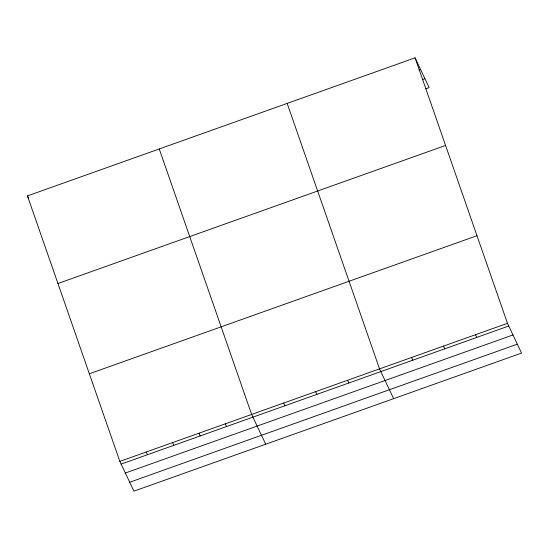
<?xml version="1.0" encoding="UTF-8"?>
<svg xmlns="http://www.w3.org/2000/svg" width="549" height="549" viewBox="0 0 549 549"><rect width="100%" height="100%" fill="white"/><g stroke="black" fill="none" stroke-linecap="round" stroke-linejoin="round"><path stroke-width="0.82" d="M415.085 57.837L507.475 323.32L521.55 353.096L133.915 491.163L119.84 461.386L27.45 195.904L415.085 57.837L429.16 87.614L425.962 88.753M418.99 70.046L420.589 69.476M422.545 79.536L424.94 78.679M57.94 283.517L445.575 145.444M89.35 373.78L476.985 235.706M119.84 461.386L507.475 323.32M121.116 464.097L508.751 326.024M125.337 473.025L512.979 334.959M129.688 482.235L517.33 344.161M475.496 334.712L476.772 337.415M443.517 346.103L444.793 348.807M411.537 357.488L412.814 360.199M393.633 398.656L379.551 368.88L287.168 103.397M347.572 380.272L348.855 382.982M315.593 391.663L316.876 394.367M283.613 403.055L284.897 405.759M265.709 444.223L251.634 414.447L159.244 148.964M225.275 423.835L226.552 426.539M198.916 433.223L200.193 435.927M172.558 442.611L173.834 445.321M27.45 195.904L28.726 198.614M146.199 451.999L147.475 454.709"/></g></svg>
